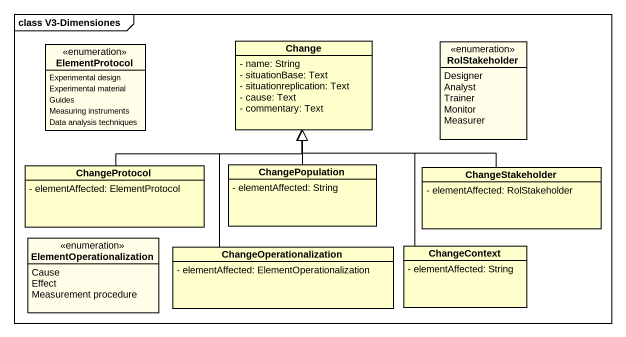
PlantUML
@startuml
mainframe class V3-Dimensiones
hide circle
hide empty members
skinparam classAttributeIconSize 0
enum ElementProtocol #FFFFE9 {
  Experimental design
  Experimental material
  Guides
  Measuring instruments
  Data analysis techniques
}
class Change {
  - name: String
  - situationBase: Text
  - situationreplication: Text
  - cause: Text
  - commentary: Text
}
enum RolStakeholder #FFFFE9 {
  Designer
  Analyst
  Trainer
  Monitor
  Measurer
}
class ChangeProtocol {
  - elementAffected: ElementProtocol
}
class ChangePopulation {
  - elementAffected: String
}
class ChangeStakeholder {
  - elementAffected: RolStakeholder
}
enum ElementOperationalization #FFFFE9 {
  Cause
  Effect
  Measurement procedure
}
class ChangeOperationalization {
  - elementAffected: ElementOperationalization
}
class ChangeContext {
  - elementAffected: String
}
ChangeProtocol -right-|> Change
ChangePopulation -up-|> Change
ChangeStakeholder -left-|> Change
ChangeOperationalization -up-|> Change
ChangeContext -up-|> Change
@enduml
